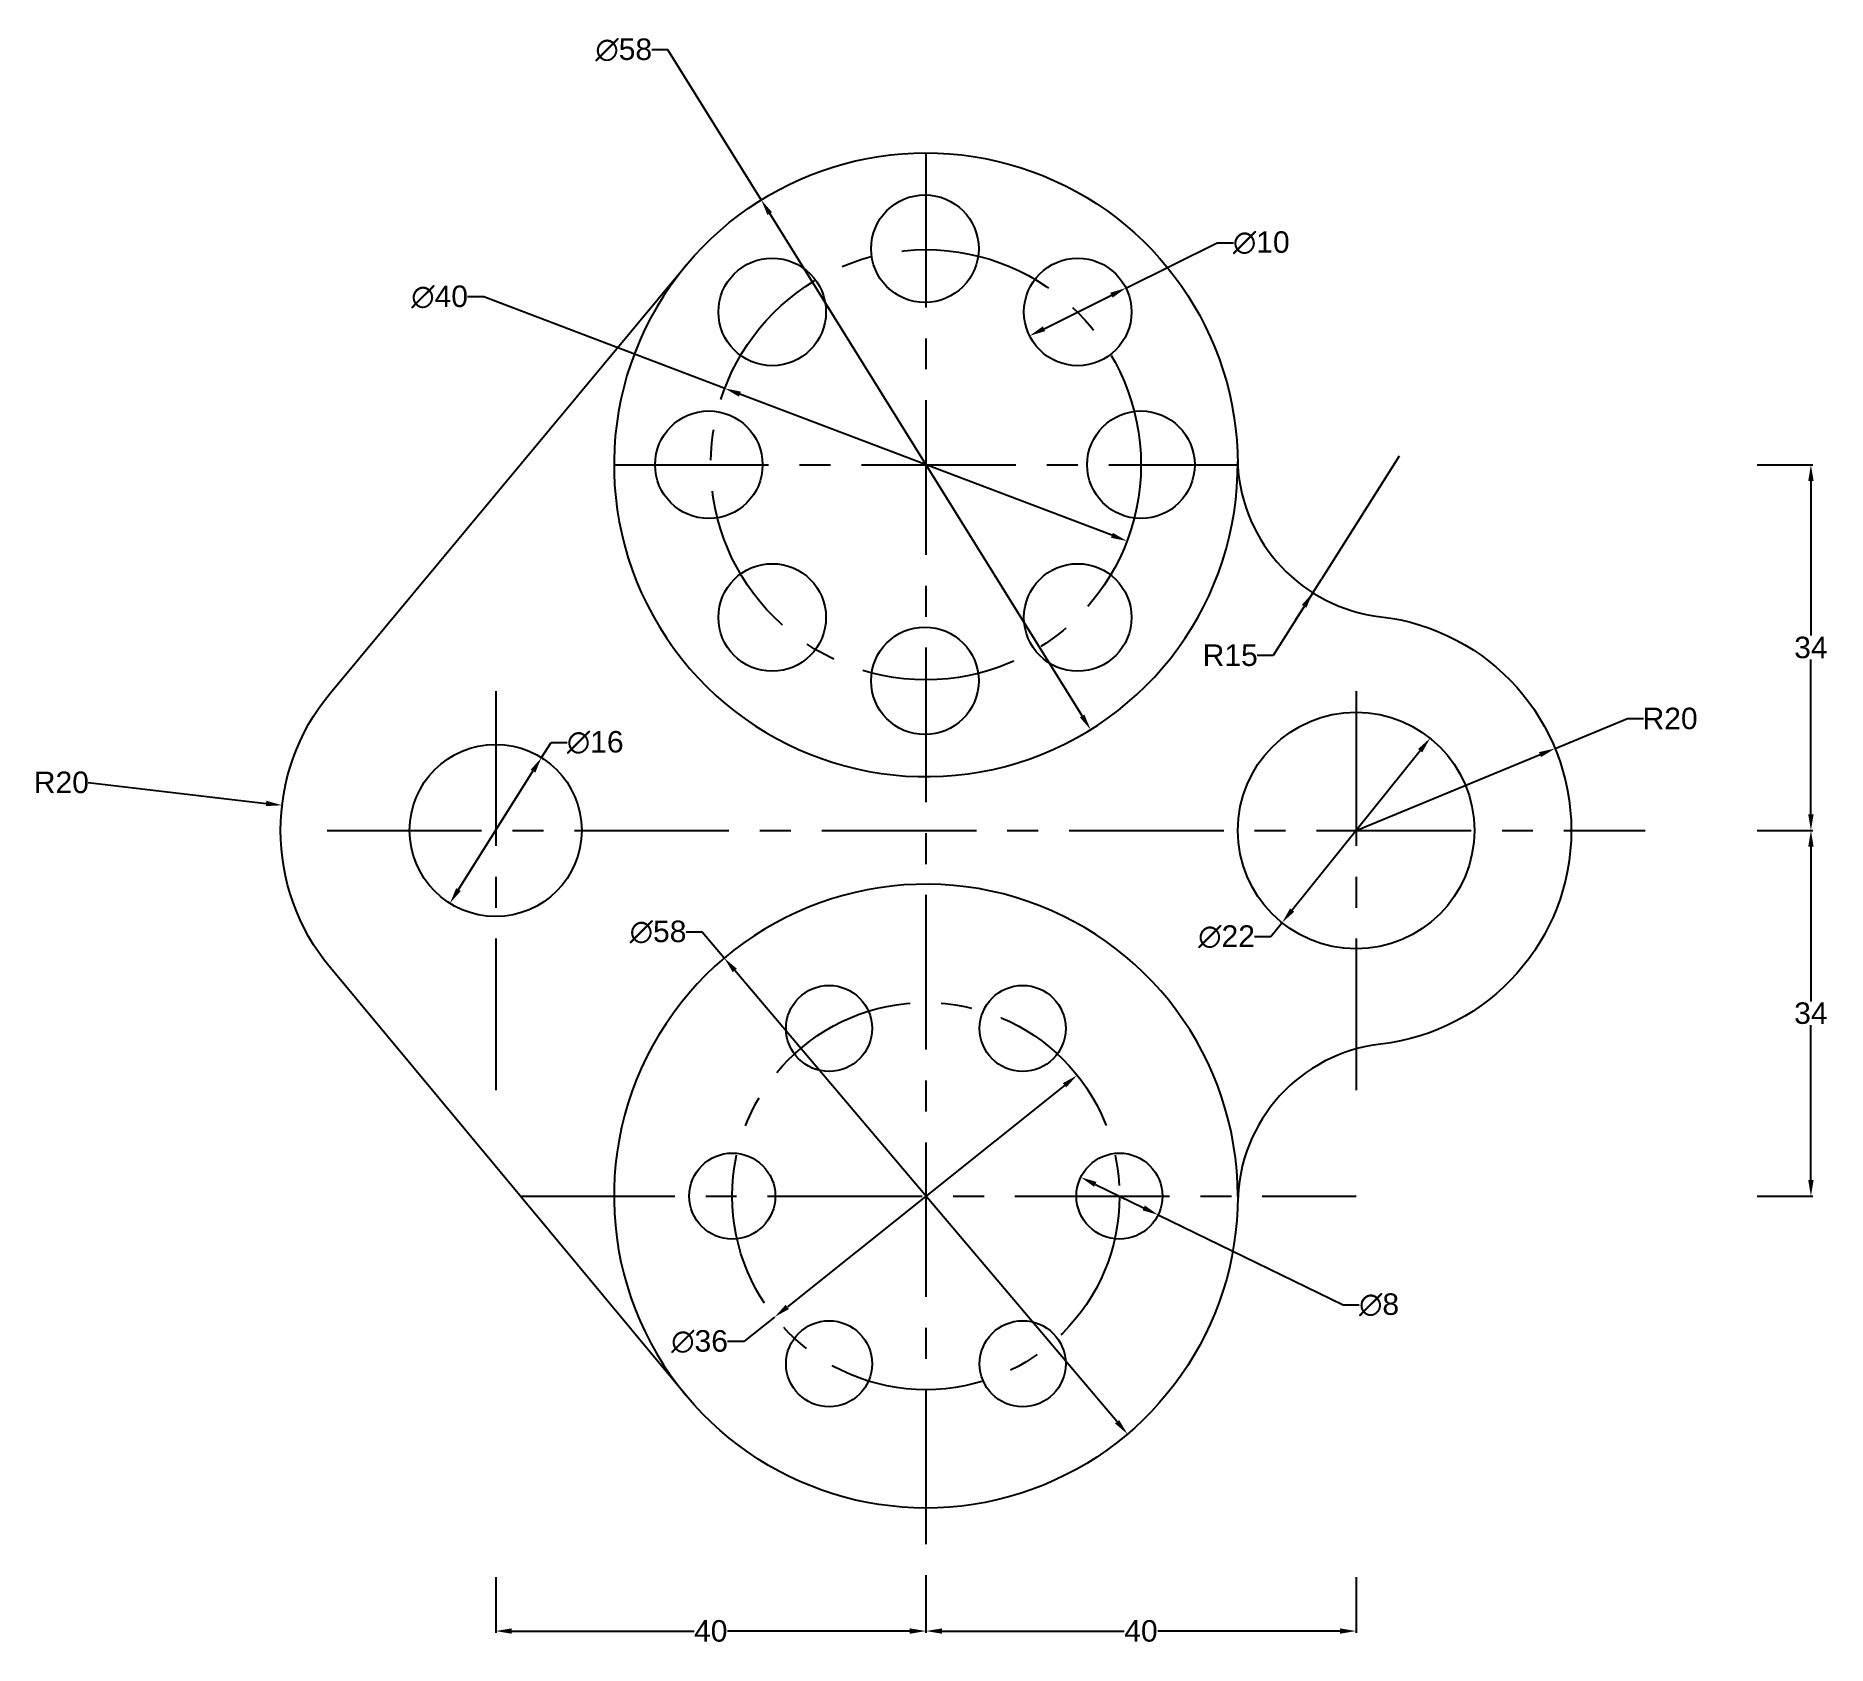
# Model space of a CAD drawing. Header units: millimetres. Extents: x 14 to 181, y 8 to 157.
import ezdxf

# ---------------------------------------------------------------- set-up
doc = ezdxf.new("R2010")
doc.units = ezdxf.units.MM
doc.header["$MEASUREMENT"] = 0
doc.linetypes.add('CENTER', pattern=[2, 1.25, -0.25, 0.25, -0.25])
doc.styles.get("Standard").update_dxf_attribs({"font": 'arial.ttf'})
doc.dimstyles.new('krishna', dxfattribs={"dimtxt": 2, "dimasz": 1.5, "dimexe": 0.18, "dimexo": 0.0625, "dimgap": 0.09, "dimtad": 0, "dimtih": 1, "dimtoh": 1, "dimdec": 1, "dimzin": 0, "dimdsep": 46, "dimtxsty": 'Standard', "dimcen": 0.09, "dimadec": 0, "dimazin": 0, "dimtfac": 1, "dimtdec": 1, "dimtofl": 0, "dimtmove": 0, "dimatfit": 3, "dimfxl": 5, "dimfxlon": 1, "dimtolj": 1, "dimtzin": 0, "dimarcsym": 0})
doc.dimstyles.new('krishna ex line', dxfattribs={"dimtxt": 2, "dimasz": 1.5, "dimexe": 0.18, "dimexo": 0.0625, "dimgap": 0.09, "dimtad": 0, "dimtih": 1, "dimtoh": 1, "dimdec": 1, "dimzin": 0, "dimdsep": 46, "dimtxsty": 'Standard', "dimcen": 0.09, "dimadec": 0, "dimazin": 0, "dimtfac": 1, "dimtdec": 1, "dimtmove": 0, "dimatfit": 2, "dimfxl": 5, "dimfxlon": 1, "dimtolj": 1, "dimtzin": 0, "dimarcsym": 0})

# ---------------------------------------------------------------- blocks, each defined once
blk = doc.blocks.new('*D1')
at = {"color": 0, "lineweight": -2, "transparency": 16777216}
for p, q in [((75.91, 73.91), (74.41, 73.91)), ((77.96, 71.49), (75.91, 73.91)), ((114.48, 28.38), (78.93, 70.34))]:
    blk.add_line(p, q, dxfattribs=at)
at = {"color": 0, "transparency": 16777216}
for points in [[(79.12, 70.51), (78.74, 70.18), (77.96, 71.49)], [(114.67, 28.54), (114.29, 28.22), (115.45, 27.23)]]:
    blk.add_solid(points, dxfattribs=at)
at = {"layer": 'Defpoints', "color": 0, "transparency": 16777216}
for p in [(77.96, 71.49), (115.45, 27.23)]:
    blk.add_point(p, dxfattribs=at)
at = {"color": 0, "transparency": 16777216, "insert": (71.8, 73.91), "char_height": 2, "attachment_point": 5}
blk.add_mtext('\\A1;∅58', dxfattribs=at)
blk = doc.blocks.new('*D2')
at = {"color": 0, "lineweight": -2, "transparency": 16777216}
for p, q in [((109.59, 59.66), (83.82, 39.06)), ((82.64, 38.12), (79.77, 35.83)), ((79.77, 35.83), (78.27, 35.83))]:
    blk.add_line(p, q, dxfattribs=at)
at = {"color": 0, "transparency": 16777216}
for points in [[(109.44, 59.86), (109.75, 59.47), (110.77, 60.6)], [(83.66, 39.25), (83.97, 38.86), (82.64, 38.12)]]:
    blk.add_solid(points, dxfattribs=at)
at = {"layer": 'Defpoints', "color": 0, "transparency": 16777216}
for p in [(110.77, 60.6), (82.64, 38.12)]:
    blk.add_point(p, dxfattribs=at)
at = {"color": 0, "transparency": 16777216, "insert": (75.66, 35.83), "char_height": 2, "attachment_point": 5}
blk.add_mtext('\\A1;∅36', dxfattribs=at)
blk = doc.blocks.new('*D3')
at = {"color": 0, "lineweight": -2, "transparency": 16777216}
for p, q in [((60.96, 90.13), (61.85, 91.54)), ((61.85, 91.54), (63.35, 91.54)), ((53.24, 77.86), (60.16, 88.86))]:
    blk.add_line(p, q, dxfattribs=at)
at = {"color": 0, "transparency": 16777216}
for points in [[(59.95, 89), (60.38, 88.73), (60.96, 90.13)], [(53.03, 77.99), (53.46, 77.73), (52.45, 76.59)]]:
    blk.add_solid(points, dxfattribs=at)
at = {"layer": 'Defpoints', "color": 0, "transparency": 16777216}
for p in [(60.96, 90.13), (52.45, 76.59)]:
    blk.add_point(p, dxfattribs=at)
at = {"color": 0, "transparency": 16777216, "insert": (65.96, 91.54), "char_height": 2, "attachment_point": 5}
blk.add_mtext('\\A1;∅16', dxfattribs=at)
blk = doc.blocks.new('*D4')
at = {"color": 0, "lineweight": -2, "transparency": 16777216}
for p, q in [((142.65, 90.77), (130.76, 75.95)), ((128.76, 73.47), (127.26, 73.47)), ((129.82, 74.78), (128.76, 73.47))]:
    blk.add_line(p, q, dxfattribs=at)
at = {"color": 0, "transparency": 16777216}
for points in [[(142.46, 90.93), (142.85, 90.61), (143.59, 91.94)], [(130.56, 76.11), (130.95, 75.8), (129.82, 74.78)]]:
    blk.add_solid(points, dxfattribs=at)
at = {"layer": 'Defpoints', "color": 0, "transparency": 16777216}
for p in [(143.59, 91.94), (129.82, 74.78)]:
    blk.add_point(p, dxfattribs=at)
at = {"color": 0, "transparency": 16777216, "insert": (124.66, 73.47), "char_height": 2, "attachment_point": 5}
blk.add_mtext('\\A1;∅22', dxfattribs=at)
blk = doc.blocks.new('*D5')
at = {"color": 0, "lineweight": -2, "transparency": 16777216}
for p, q in [((55.59, 132.96), (54.09, 132.96)), ((78.01, 124.46), (55.59, 132.96)), ((114, 110.8), (79.41, 123.92))]:
    blk.add_line(p, q, dxfattribs=at)
at = {"color": 0, "transparency": 16777216}
for points in [[(79.5, 124.16), (79.32, 123.69), (78.01, 124.46)], [(114.09, 111.03), (113.91, 110.57), (115.4, 110.27)]]:
    blk.add_solid(points, dxfattribs=at)
at = {"layer": 'Defpoints', "color": 0, "transparency": 16777216}
for p in [(78.01, 124.46), (115.4, 110.27)]:
    blk.add_point(p, dxfattribs=at)
at = {"color": 0, "transparency": 16777216, "insert": (51.49, 132.96), "char_height": 2, "attachment_point": 5}
blk.add_mtext('\\A1;∅40', dxfattribs=at)
blk = doc.blocks.new('*D6')
at = {"color": 0, "lineweight": -2, "transparency": 16777216}
for p, q in [((72.72, 155.93), (71.22, 155.93)), ((81.39, 141.99), (72.72, 155.93)), ((111.23, 94.01), (82.18, 140.71))]:
    blk.add_line(p, q, dxfattribs=at)
at = {"color": 0, "transparency": 16777216}
for points in [[(82.39, 140.85), (81.97, 140.58), (81.39, 141.99)], [(111.44, 94.14), (111.01, 93.88), (112.02, 92.73)]]:
    blk.add_solid(points, dxfattribs=at)
at = {"layer": 'Defpoints', "color": 0, "transparency": 16777216}
for p in [(81.39, 141.99), (112.02, 92.73)]:
    blk.add_point(p, dxfattribs=at)
at = {"color": 0, "transparency": 16777216, "insert": (68.61, 155.93), "char_height": 2, "attachment_point": 5}
blk.add_mtext('\\A1;∅58', dxfattribs=at)
blk = doc.blocks.new('*D7')
at = {"color": 0, "lineweight": -2, "transparency": 16777216}
for p, q in [((115.3, 133.79), (123.79, 138)), ((123.79, 138), (125.29, 138)), ((107.69, 130.01), (113.96, 133.12))]:
    blk.add_line(p, q, dxfattribs=at)
at = {"color": 0, "transparency": 16777216}
for points in [[(113.84, 133.35), (114.07, 132.9), (115.3, 133.79)], [(107.57, 130.23), (107.8, 129.79), (106.34, 129.34)]]:
    blk.add_solid(points, dxfattribs=at)
at = {"layer": 'Defpoints', "color": 0, "transparency": 16777216}
for p in [(115.3, 133.79), (106.34, 129.34)]:
    blk.add_point(p, dxfattribs=at)
at = {"color": 0, "transparency": 16777216, "insert": (127.89, 138), "char_height": 2, "attachment_point": 5}
blk.add_mtext('\\A1;∅10', dxfattribs=at)
blk = doc.blocks.new('*D8')
at = {"color": 0, "lineweight": -2, "transparency": 16777216}
for p, q in [((112.46, 50.45), (116.95, 48.27)), ((118.3, 47.61), (135.5, 39.25)), ((135.5, 39.25), (137, 39.25))]:
    blk.add_line(p, q, dxfattribs=at)
at = {"color": 0, "transparency": 16777216}
for points in [[(112.57, 50.68), (112.35, 50.23), (111.11, 51.11)], [(117.06, 48.49), (116.84, 48.04), (118.3, 47.61)]]:
    blk.add_solid(points, dxfattribs=at)
at = {"layer": 'Defpoints', "color": 0, "transparency": 16777216}
for p in [(111.11, 51.11), (118.3, 47.61)]:
    blk.add_point(p, dxfattribs=at)
at = {"color": 0, "transparency": 16777216, "insert": (138.84, 39.25), "char_height": 2, "attachment_point": 5}
blk.add_mtext('\\A1;∅8', dxfattribs=at)
blk = doc.blocks.new('*D10')
at = {"color": 0, "lineweight": -2, "transparency": 16777216}
for p, q in [((155.2, 90.98), (161.93, 93.76)), ((161.93, 93.76), (163.43, 93.76)), ((136.7, 83.36), (153.81, 90.41))]:
    blk.add_line(p, q, dxfattribs=at)
at = {"color": 0, "transparency": 16777216}
blk.add_solid([(153.71, 90.64), (153.9, 90.18), (155.2, 90.98)], dxfattribs=at)
at = {"layer": 'Defpoints', "color": 0, "transparency": 16777216}
for p in [(155.2, 90.98), (136.7, 83.36)]:
    blk.add_point(p, dxfattribs=at)
at = {"color": 0, "transparency": 16777216, "insert": (165.9, 93.76), "char_height": 2, "attachment_point": 5}
blk.add_mtext('\\A1;R20', dxfattribs=at)
blk = doc.blocks.new('*D12')
at = {"color": 0, "lineweight": -2, "transparency": 16777216}
for p, q in [((140.71, 118.16), (133.48, 106.73)), ((132.67, 105.46), (133.48, 106.73)), ((132.67, 105.46), (128.99, 99.64)), ((131.87, 104.19), (131.07, 102.93)), ((128.99, 99.64), (127.49, 99.64))]:
    blk.add_line(p, q, dxfattribs=at)
at = {"color": 0, "transparency": 16777216}
blk.add_solid([(131.66, 104.33), (132.08, 104.06), (132.67, 105.46)], dxfattribs=at)
at = {"layer": 'Defpoints', "color": 0, "transparency": 16777216}
for p in [(140.71, 118.16), (132.67, 105.46)]:
    blk.add_point(p, dxfattribs=at)
at = {"color": 0, "transparency": 16777216, "insert": (125, 99.64), "char_height": 2, "attachment_point": 5}
blk.add_mtext('\\A1;R15', dxfattribs=at)
blk = doc.blocks.new('*D13')
at = {"color": 0, "lineweight": -2, "transparency": 16777216}
for p, q in [((173.99, 117.36), (179.17, 117.36)), ((178.99, 115.86), (178.99, 101.47)), ((178.99, 84.86), (178.99, 99.25)), ((173.99, 83.36), (179.17, 83.36))]:
    blk.add_line(p, q, dxfattribs=at)
at = {"color": 0, "transparency": 16777216}
for points in [[(178.74, 115.86), (179.24, 115.86), (178.99, 117.36)], [(178.74, 84.86), (179.24, 84.86), (178.99, 83.36)]]:
    blk.add_solid(points, dxfattribs=at)
at = {"layer": 'Defpoints', "color": 0, "transparency": 16777216}
for p in [(96.7, 117.36), (136.7, 83.36), (178.99, 83.36)]:
    blk.add_point(p, dxfattribs=at)
at = {"color": 0, "transparency": 16777216, "insert": (178.99, 100.36), "char_height": 2, "attachment_point": 5}
blk.add_mtext('\\A1;34', dxfattribs=at)
blk = doc.blocks.new('*D14')
at = {"color": 0, "lineweight": -2, "transparency": 16777216}
for p, q in [((173.99, 83.36), (179.17, 83.36)), ((178.99, 81.86), (178.99, 67.47)), ((178.99, 50.86), (178.99, 65.25)), ((173.99, 49.36), (179.17, 49.36))]:
    blk.add_line(p, q, dxfattribs=at)
at = {"color": 0, "transparency": 16777216}
for points in [[(178.74, 81.86), (179.24, 81.86), (178.99, 83.36)], [(178.74, 50.86), (179.24, 50.86), (178.99, 49.36)]]:
    blk.add_solid(points, dxfattribs=at)
at = {"layer": 'Defpoints', "color": 0, "transparency": 16777216}
for p in [(136.7, 83.36), (178.99, 83.36), (96.7, 49.36)]:
    blk.add_point(p, dxfattribs=at)
at = {"color": 0, "transparency": 16777216, "insert": (178.99, 66.36), "char_height": 2, "attachment_point": 5}
blk.add_mtext('\\A1;34', dxfattribs=at)
blk = doc.blocks.new('*D15')
at = {"color": 0, "lineweight": -2, "transparency": 16777216}
for p, q in [((56.7, 13.92), (56.7, 8.74)), ((96.7, 13.92), (96.7, 8.74)), ((58.2, 8.92), (75.15, 8.92)), ((95.2, 8.92), (78.26, 8.92))]:
    blk.add_line(p, q, dxfattribs=at)
at = {"color": 0, "transparency": 16777216}
for points in [[(58.2, 9.17), (58.2, 8.67), (56.7, 8.92)], [(95.2, 9.17), (95.2, 8.67), (96.7, 8.92)]]:
    blk.add_solid(points, dxfattribs=at)
at = {"layer": 'Defpoints', "color": 0, "transparency": 16777216}
for p in [(96.7, 117.36), (56.7, 83.36), (96.7, 8.92)]:
    blk.add_point(p, dxfattribs=at)
at = {"color": 0, "transparency": 16777216, "insert": (76.7, 8.92), "char_height": 2, "attachment_point": 5}
blk.add_mtext('\\A1;40', dxfattribs=at)
blk = doc.blocks.new('*D16')
at = {"color": 0, "lineweight": -2, "transparency": 16777216}
for p, q in [((96.7, 13.92), (96.7, 8.74)), ((136.7, 13.92), (136.7, 8.74)), ((98.2, 8.92), (115.15, 8.92)), ((135.2, 8.92), (118.26, 8.92))]:
    blk.add_line(p, q, dxfattribs=at)
at = {"color": 0, "transparency": 16777216}
for points in [[(98.2, 9.17), (98.2, 8.67), (96.7, 8.92)], [(135.2, 9.17), (135.2, 8.67), (136.7, 8.92)]]:
    blk.add_solid(points, dxfattribs=at)
at = {"layer": 'Defpoints', "color": 0, "transparency": 16777216}
for p in [(136.7, 83.36), (96.7, 49.36), (136.7, 8.92)]:
    blk.add_point(p, dxfattribs=at)
at = {"color": 0, "transparency": 16777216, "insert": (116.7, 8.92), "char_height": 2, "attachment_point": 5}
blk.add_mtext('\\A1;40', dxfattribs=at)
blk = doc.blocks.new('*D18')
at = {"color": 0, "lineweight": -2, "transparency": 16777216}
for p, q in [((18.8, 87.82), (35.35, 85.87)), ((56.61, 83.36), (56.79, 83.36)), ((56.7, 83.27), (56.7, 83.45))]:
    blk.add_line(p, q, dxfattribs=at)
at = {"color": 0, "transparency": 16777216}
blk.add_solid([(35.38, 86.12), (35.32, 85.62), (36.84, 85.7)], dxfattribs=at)
at = {"layer": 'Defpoints', "color": 0, "transparency": 16777216}
for p in [(36.84, 85.7), (56.7, 83.36)]:
    blk.add_point(p, dxfattribs=at)
at = {"color": 0, "transparency": 16777216, "insert": (16.32, 87.82), "char_height": 2, "attachment_point": 5}
blk.add_mtext('\\A1;R20', dxfattribs=at)

msp = doc.modelspace()

# ---------------------------------------------------------------- linework, layer by layer
at = {"linetype": 'CENTER', "ltscale": 11.5}
for p, q in [((96.7, 146.36), (96.7, 8.92)), ((67.7, 117.36), (125.7, 117.36)), ((56.7, 96.3), (56.7, 59.2)), ((136.7, 96.3), (136.7, 59.2)), ((41.02, 83.36), (163.59, 83.36)), ((58.98, 49.36), (136.7, 49.36))]:
    msp.add_line(p, q, dxfattribs=at)
msp.add_lwpolyline([(125.7, 49.36, -0.701742), (74.41, 30.81), (41.33, 70.57, -0.361641), (41.33, 96.15), (74.41, 135.91, -0.701742), (125.7, 117.36, 0.365767), (138.99, 103.23, -0.89173), (138.99, 63.49, 0.376095), (125.7, 48.85)], format="xyb")
for centre, radius in [((96.61, 137.45), 5), ((82.41, 131.57), 5), ((110.82, 131.57), 5), ((76.52, 117.36), 5), ((116.7, 117.36), 5), ((82.41, 103.16), 5), ((110.82, 103.16), 5), ((96.61, 97.27), 5), ((136.7, 83.36), 11), ((56.7, 83.36), 8), ((87.7, 64.95), 4), ((105.7, 64.95), 4), ((78.7, 49.36), 4), ((114.7, 49.36), 4), ((87.7, 33.77), 4), ((105.7, 33.77), 4)]:
    msp.add_circle(centre, radius)
for centre, radius in [((96.7, 117.36), 20), ((96.7, 49.36), 18)]:
    msp.add_circle(centre, radius, dxfattribs=at)
for centre, start, end in [((96.7, 117.36), 140.2359, 0.6125), ((96.7, 49.36), 0, 219.7641)]:
    msp.add_arc(centre, 29, start, end)

# ---------------------------------------------------------------- dimensions: what is measured, and where the dimension line sits
for p1, p2, picture, middle in [((112.02, 92.73), (81.39, 141.99), '*D6', (68.61, 155.93)), ((106.34, 129.34), (115.3, 133.79), '*D7', (127.89, 138)), ((115.4, 110.27), (78.01, 124.46), '*D5', (51.49, 132.96)), ((52.45, 76.59), (60.96, 90.13), '*D3', (65.96, 91.54)), ((143.59, 91.94), (129.82, 74.78), '*D4', (124.66, 73.47)), ((115.45, 27.23), (77.96, 71.49), '*D1', (71.8, 73.91)), ((110.77, 60.6), (82.64, 38.12), '*D2', (75.66, 35.83)), ((111.11, 51.11), (118.3, 47.61), '*D8', (138.84, 39.25))]:
    dim = msp.add_diameter_dim_2p(p1=p1, p2=p2, dimstyle='krishna ex line', override={"dimdec": 0})
    dim.commit()
    dim.dimension.update_dxf_attribs({"geometry": picture, "text_midpoint": middle, "dimtype": 163})
for base, p1, p2, picture, middle in [((96.7, 8.92), (56.7, 83.36), (96.7, 117.36), '*D15', (76.7, 8.92)), ((136.7, 8.92), (96.7, 49.36), (136.7, 83.36), '*D16', (116.7, 8.92))]:
    dim = msp.add_linear_dim(base=base, p1=p1, p2=p2, dimstyle='krishna', override={"dimdec": 0})
    dim.commit()
    dim.dimension.update_dxf_attribs({"geometry": picture, "text_midpoint": middle})
for p1, picture, middle in [((96.7, 117.36), '*D13', (178.99, 100.36)), ((96.7, 49.36), '*D14', (178.99, 66.36))]:
    dim = msp.add_linear_dim(base=(178.99, 83.36), p1=p1, p2=(136.7, 83.36), angle=90, dimstyle='krishna', override={"dimdec": 0})
    dim.commit()
    dim.dimension.update_dxf_attribs({"geometry": picture, "text_midpoint": middle})
for center, mpoint, dimstyle, picture, middle in [((140.71, 118.16), (132.67, 105.46), 'krishna ex line', '*D12', (125, 99.64)), ((136.7, 83.36), (155.2, 90.98), 'krishna ex line', '*D10', (165.9, 93.76)), ((56.7, 83.36), (36.84, 85.7), 'krishna', '*D18', (18.8, 87.82))]:
    dim = msp.add_radius_dim(center=center, mpoint=mpoint, dimstyle=dimstyle, override={"dimdec": 0})
    dim.commit()
    dim.dimension.update_dxf_attribs({"geometry": picture, "text_midpoint": middle, "dimtype": 164})

doc.saveas('drawing.dxf')
